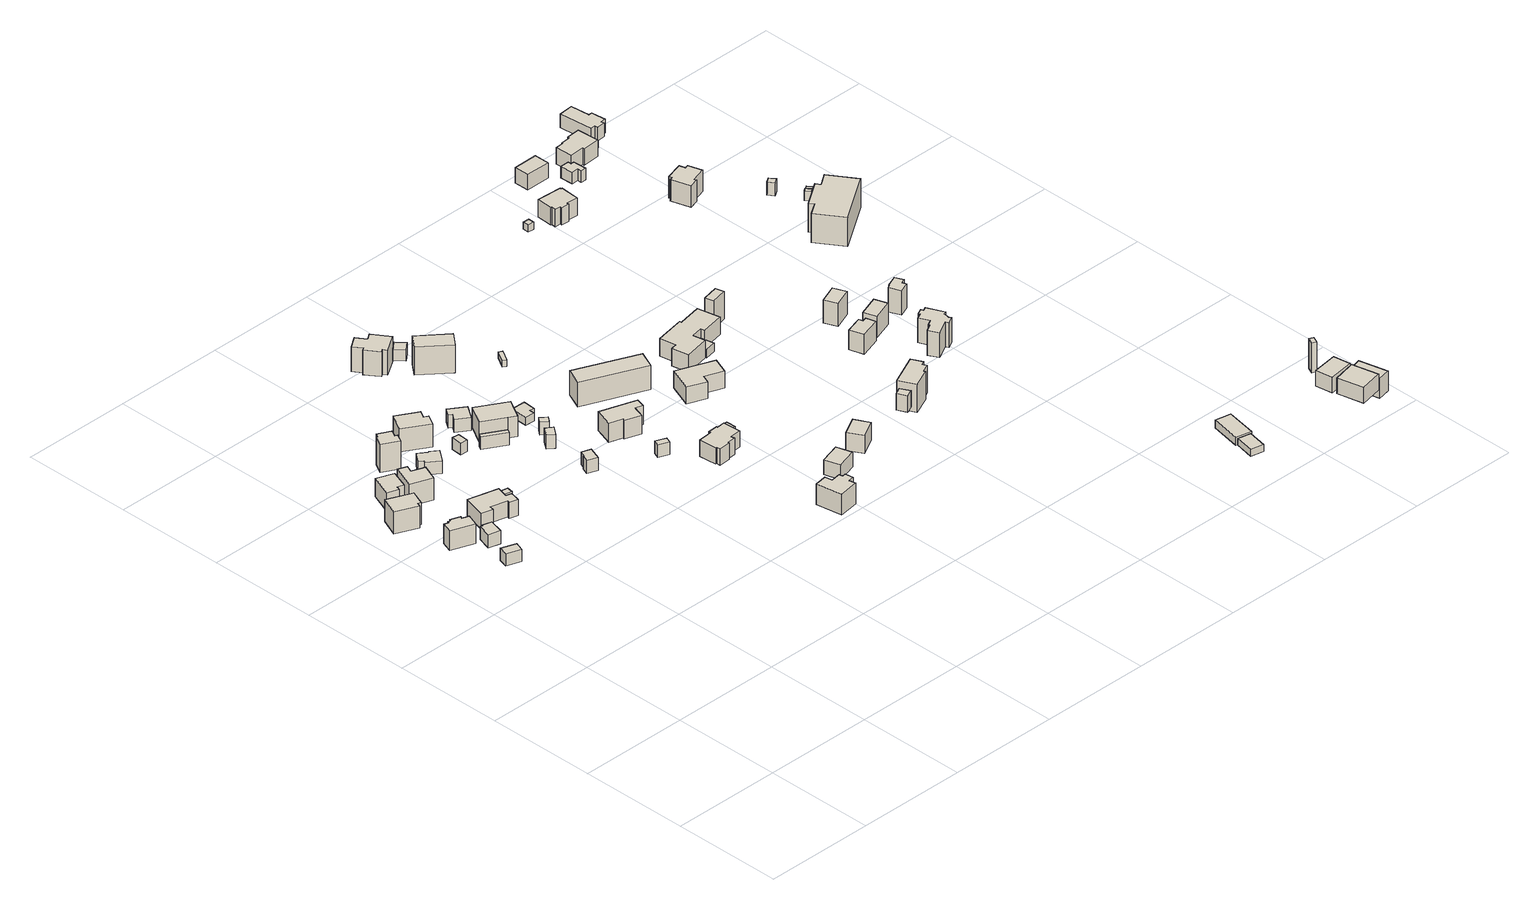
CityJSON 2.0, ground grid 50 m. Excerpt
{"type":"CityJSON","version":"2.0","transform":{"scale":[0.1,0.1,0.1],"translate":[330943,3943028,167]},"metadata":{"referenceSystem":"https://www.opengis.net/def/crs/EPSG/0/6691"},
"CityObjects":{
"building1":{"type":"Building","attributes":{"usage":"411","measuredHeight":11.7,"storeysAboveGround":2,"BuildingIDAttribute.prefecture":"14","BuildingIDAttribute.city":"14151","BuildingDetailAttribute.totalFloorArea":140.2,"BuildingDetailAttribute.buildingFootprintArea":70.1,"BuildingDetailAttribute.buildingStructureType":"601","BuildingDetailAttribute.buildingStructureOrgType":"1","BuildingDetailAttribute.orgUsage":"10","BuildingDetailAttribute.surveyYear":2015},"geometry":[{"type":"Solid","lod":"1","boundaries":[[[[0,1,2,3,4,5]],[[4,6,7,5]],[[3,8,6,4]],[[2,9,8,3]],[[1,10,9,2]],[[0,11,10,1]],[[5,7,11,0]],[[6,8,9,10,11,7]]]]}]},
"building2":{"type":"Building","attributes":{"usage":"411","measuredHeight":9.7,"storeysAboveGround":2,"BuildingIDAttribute.prefecture":"14","BuildingIDAttribute.city":"14151","BuildingDetailAttribute.totalFloorArea":103.03,"BuildingDetailAttribute.buildingFootprintArea":51.52,"BuildingDetailAttribute.buildingStructureType":"601","BuildingDetailAttribute.buildingStructureOrgType":"1","BuildingDetailAttribute.orgUsage":"10","BuildingDetailAttribute.surveyYear":2015},"geometry":[{"type":"Solid","lod":"1","boundaries":[[[[12,13,14,15,16,17,18,19,20,21]],[[20,22,23,21]],[[19,24,22,20]],[[18,25,24,19]],[[17,26,25,18]],[[16,27,26,17]],[[15,28,27,16]],[[14,29,28,15]],[[13,30,29,14]],[[12,31,30,13]],[[21,23,31,12]],[[22,24,25,26,27,28,29,30,31,23]]]]}]},
"building3":{"type":"Building","attributes":{"usage":"411","measuredHeight":6.7,"storeysAboveGround":1,"BuildingIDAttribute.prefecture":"14","BuildingIDAttribute.city":"14151","BuildingDetailAttribute.totalFloorArea":30.63,"BuildingDetailAttribute.buildingFootprintArea":30.63,"BuildingDetailAttribute.buildingStructureType":"610","BuildingDetailAttribute.buildingStructureOrgType":"2","BuildingDetailAttribute.orgUsage":"10","BuildingDetailAttribute.surveyYear":2015},"geometry":[{"type":"Solid","lod":"1","boundaries":[[[[32,33,34,35]],[[34,36,37,35]],[[33,38,36,34]],[[32,39,38,33]],[[35,37,39,32]],[[36,38,39,37]]]]}]},
"building4":{"type":"Building","attributes":{"usage":"411","measuredHeight":9.5,"storeysAboveGround":2,"BuildingIDAttribute.prefecture":"14","BuildingIDAttribute.city":"14151","BuildingDetailAttribute.totalFloorArea":134.16,"BuildingDetailAttribute.buildingFootprintArea":67.08,"BuildingDetailAttribute.buildingStructureType":"601","BuildingDetailAttribute.buildingStructureOrgType":"1","BuildingDetailAttribute.orgUsage":"10","BuildingDetailAttribute.surveyYear":2015},"geometry":[{"type":"Solid","lod":"1","boundaries":[[[[40,41,42,43,44,45]],[[44,46,47,45]],[[43,48,46,44]],[[42,49,48,43]],[[41,50,49,42]],[[40,51,50,41]],[[45,47,51,40]],[[46,48,49,50,51,47]]]]}]},
"building5":{"type":"Building","attributes":{"usage":"402","measuredHeight":6.7,"storeysAboveGround":1,"BuildingIDAttribute.prefecture":"14","BuildingIDAttribute.city":"14151","BuildingDetailAttribute.totalFloorArea":19.05,"BuildingDetailAttribute.buildingFootprintArea":19.05,"BuildingDetailAttribute.buildingStructureType":"601","BuildingDetailAttribute.buildingStructureOrgType":"1","BuildingDetailAttribute.orgUsage":"73","BuildingDetailAttribute.surveyYear":2015},"geometry":[{"type":"Solid","lod":"1","boundaries":[[[[52,53,54,55,56,57]],[[56,58,59,57]],[[55,60,58,56]],[[54,61,60,55]],[[53,62,61,54]],[[52,63,62,53]],[[57,59,63,52]],[[58,60,61,62,63,59]]]]}]},
"building6":{"type":"Building","attributes":{"usage":"411","measuredHeight":11.5,"storeysAboveGround":2,"BuildingIDAttribute.prefecture":"14","BuildingIDAttribute.city":"14151","BuildingDetailAttribute.totalFloorArea":157.84,"BuildingDetailAttribute.buildingFootprintArea":78.92,"BuildingDetailAttribute.buildingStructureType":"601","BuildingDetailAttribute.buildingStructureOrgType":"1","BuildingDetailAttribute.orgUsage":"10","BuildingDetailAttribute.surveyYear":2015},"geometry":[{"type":"Solid","lod":"1","boundaries":[[[[64,65,66,67,68,69]],[[68,70,71,69]],[[67,72,70,68]],[[66,73,72,67]],[[65,74,73,66]],[[64,75,74,65]],[[69,71,75,64]],[[70,72,73,74,75,71]]]]}]},
"building7":{"type":"Building","attributes":{"usage":"411","measuredHeight":14.3,"storeysAboveGround":2,"BuildingIDAttribute.prefecture":"14","BuildingIDAttribute.city":"14151","BuildingDetailAttribute.totalFloorArea":89.86,"BuildingDetailAttribute.buildingFootprintArea":44.93,"BuildingDetailAttribute.buildingStructureType":"601","BuildingDetailAttribute.buildingStructureOrgType":"1","BuildingDetailAttribute.orgUsage":"10","BuildingDetailAttribute.surveyYear":2015},"geometry":[{"type":"Solid","lod":"1","boundaries":[[[[76,77,78,79,80,81,82,83]],[[82,84,85,83]],[[81,86,84,82]],[[80,87,86,81]],[[79,88,87,80]],[[78,89,88,79]],[[77,90,89,78]],[[76,91,90,77]],[[83,85,91,76]],[[84,86,87,88,89,90,91,85]]]]}]},
"building8":{"type":"Building","attributes":{"usage":"411","measuredHeight":8.5,"storeysAboveGround":2,"BuildingIDAttribute.prefecture":"14","BuildingIDAttribute.city":"14151","BuildingDetailAttribute.totalFloorArea":249.82,"BuildingDetailAttribute.buildingFootprintArea":124.91,"BuildingDetailAttribute.buildingStructureType":"601","BuildingDetailAttribute.buildingStructureOrgType":"1","BuildingDetailAttribute.orgUsage":"10","BuildingDetailAttribute.surveyYear":2015},"geometry":[{"type":"Solid","lod":"1","boundaries":[[[[92,93,94,95,96,97,98,99,100,101]],[[100,102,103,101]],[[99,104,102,100]],[[98,105,104,99]],[[97,106,105,98]],[[96,107,106,97]],[[95,108,107,96]],[[94,109,108,95]],[[93,110,109,94]],[[92,111,110,93]],[[101,103,111,92]],[[102,104,105,106,107,108,109,110,111,103]]]]}]},
"building9":{"type":"Building","attributes":{"usage":"411","measuredHeight":6.5,"storeysAboveGround":2,"BuildingIDAttribute.prefecture":"14","BuildingIDAttribute.city":"14151","BuildingDetailAttribute.totalFloorArea":98.63,"BuildingDetailAttribute.buildingFootprintArea":49.32,"BuildingDetailAttribute.buildingStructureType":"601","BuildingDetailAttribute.buildingStructureOrgType":"1","BuildingDetailAttribute.orgUsage":"10","BuildingDetailAttribute.surveyYear":2015},"geometry":[{"type":"Solid","lod":"1","boundaries":[[[[112,113,114,115,116,117,118,119]],[[118,120,121,119]],[[117,122,120,118]],[[116,123,122,117]],[[115,124,123,116]],[[114,125,124,115]],[[113,126,125,114]],[[112,127,126,113]],[[119,121,127,112]],[[120,122,123,124,125,126,127,121]]]]}]},
"building10":{"type":"Building","attributes":{"BuildingIDAttribute.prefecture":"14","BuildingIDAttribute.city":"14151","BuildingDetailAttribute.surveyYear":2015},"geometry":[{"type":"Solid","lod":"1","boundaries":[[[[128,129,130,131]],[[130,132,133,131]],[[129,134,132,130]],[[128,135,134,129]],[[131,133,135,128]],[[132,134,135,133]]]]}]},
"building11":{"type":"Building","attributes":{"usage":"411","measuredHeight":11.8,"storeysAboveGround":2,"BuildingIDAttribute.prefecture":"14","BuildingIDAttribute.city":"14151","BuildingDetailAttribute.totalFloorArea":176.1,"BuildingDetailAttribute.buildingFootprintArea":88.05,"BuildingDetailAttribute.buildingStructureType":"601","BuildingDetailAttribute.buildingStructureOrgType":"1","BuildingDetailAttribute.orgUsage":"10","BuildingDetailAttribute.surveyYear":2015},"geometry":[{"type":"Solid","lod":"1","boundaries":[[[[136,137,138,139,140,141]],[[140,142,143,141]],[[139,144,142,140]],[[138,145,144,139]],[[137,146,145,138]],[[136,147,146,137]],[[141,143,147,136]],[[142,144,145,146,147,143]]]]}]},
"building12":{"type":"Building","attributes":{"measuredHeight":6.6,"BuildingIDAttribute.prefecture":"14","BuildingIDAttribute.city":"14151","BuildingDetailAttribute.surveyYear":2015},"geometry":[{"type":"Solid","lod":"1","boundaries":[[[[148,149,150,151]],[[150,152,153,151]],[[149,154,152,150]],[[148,155,154,149]],[[151,153,155,148]],[[152,154,155,153]]]]}]},
"building13":{"type":"Building","attributes":{"measuredHeight":7.9,"BuildingIDAttribute.prefecture":"14","BuildingIDAttribute.city":"14151","BuildingDetailAttribute.surveyYear":2015},"geometry":[{"type":"Solid","lod":"1","boundaries":[[[[156,157,158,159]],[[158,160,161,159]],[[157,162,160,158]],[[156,163,162,157]],[[159,161,163,156]],[[160,162,163,161]]]]}]},
"building14":{"type":"Building","attributes":{"usage":"411","measuredHeight":6.9,"storeysAboveGround":2,"BuildingIDAttribute.prefecture":"14","BuildingIDAttribute.city":"14151","BuildingDetailAttribute.totalFloorArea":74.69,"BuildingDetailAttribute.buildingFootprintArea":37.34,"BuildingDetailAttribute.buildingStructureType":"601","BuildingDetailAttribute.buildingStructureOrgType":"1","BuildingDetailAttribute.orgUsage":"10","BuildingDetailAttribute.surveyYear":2015},"geometry":[{"type":"Solid","lod":"1","boundaries":[[[[164,165,166,167,168,169]],[[168,170,171,169]],[[167,172,170,168]],[[166,173,172,167]],[[165,174,173,166]],[[164,175,174,165]],[[169,171,175,164]],[[170,172,173,174,175,171]]]]}]},
"building15":{"type":"Building","attributes":{"usage":"411","measuredHeight":10.9,"storeysAboveGround":2,"BuildingIDAttribute.prefecture":"14","BuildingIDAttribute.city":"14151","BuildingDetailAttribute.totalFloorArea":185.96,"BuildingDetailAttribute.buildingFootprintArea":92.98,"BuildingDetailAttribute.buildingStructureType":"601","BuildingDetailAttribute.buildingStructureOrgType":"1","BuildingDetailAttribute.orgUsage":"10","BuildingDetailAttribute.surveyYear":2015},"geometry":[{"type":"Solid","lod":"1","boundaries":[[[[176,177,178,179,180]],[[179,181,182,180]],[[178,183,181,179]],[[177,184,183,178]],[[176,185,184,177]],[[180,182,185,176]],[[181,183,184,185,182]]]]}]},
"building16":{"type":"Building","attributes":{"usage":"411","measuredHeight":24.8,"storeysAboveGround":2,"BuildingIDAttribute.prefecture":"14","BuildingIDAttribute.city":"14151","BuildingDetailAttribute.totalFloorArea":210.85,"BuildingDetailAttribute.buildingFootprintArea":105.42,"BuildingDetailAttribute.buildingStructureType":"601","BuildingDetailAttribute.buildingStructureOrgType":"1","BuildingDetailAttribute.orgUsage":"10","BuildingDetailAttribute.surveyYear":2015},"geometry":[{"type":"Solid","lod":"1","boundaries":[[[[186,187,188,189,190,191,192,193,194,195]],[[194,196,197,195]],[[193,198,196,194]],[[192,199,198,193]],[[191,200,199,192]],[[190,201,200,191]],[[189,202,201,190]],[[188,203,202,189]],[[187,204,203,188]],[[186,205,204,187]],[[195,197,205,186]],[[196,198,199,200,201,202,203,204,205,197]]]]}]},
"building17":{"type":"Building","attributes":{"usage":"451","measuredHeight":6.3,"storeysAboveGround":1,"BuildingIDAttribute.prefecture":"14","BuildingIDAttribute.city":"14151","BuildingDetailAttribute.totalFloorArea":8.44,"BuildingDetailAttribute.buildingFootprintArea":8.44,"BuildingDetailAttribute.buildingStructureType":"601","BuildingDetailAttribute.buildingStructureOrgType":"1","BuildingDetailAttribute.orgUsage":"200","BuildingDetailAttribute.surveyYear":2015,"BuildingLandSlideRiskAttribute.description":"1","BuildingLandSlideRiskAttribute.areaType":"1"},"geometry":[{"type":"Solid","lod":"1","boundaries":[[[[206,207,208,209,210,211]],[[210,212,213,211]],[[209,214,212,210]],[[208,215,214,209]],[[207,216,215,208]],[[206,217,216,207]],[[211,213,217,206]],[[212,214,215,216,217,213]]]]}]},
"building18":{"type":"Building","attributes":{"measuredHeight":7.6,"BuildingIDAttribute.prefecture":"14","BuildingIDAttribute.city":"14151","BuildingDetailAttribute.surveyYear":2015,"BuildingLandSlideRiskAttribute.description":"1","BuildingLandSlideRiskAttribute.areaType":"1"},"geometry":[{"type":"Solid","lod":"1","boundaries":[[[[218,219,220,221]],[[220,222,223,221]],[[219,224,222,220]],[[218,225,224,219]],[[221,223,225,218]],[[222,224,225,223]]]]}]},
"building19":{"type":"Building","attributes":{"measuredHeight":6.5,"BuildingIDAttribute.prefecture":"14","BuildingIDAttribute.city":"14151","BuildingDetailAttribute.surveyYear":2015,"BuildingLandSlideRiskAttribute.description":"1","BuildingLandSlideRiskAttribute.areaType":"1"},"geometry":[{"type":"Solid","lod":"1","boundaries":[[[[226,227,228,229]],[[228,230,231,229]],[[227,232,230,228]],[[226,233,232,227]],[[229,231,233,226]],[[230,232,233,231]]]]}]},
"building20":{"type":"Building","attributes":{"measuredHeight":5,"BuildingIDAttribute.prefecture":"14","BuildingIDAttribute.city":"14151","BuildingDetailAttribute.surveyYear":2015},"geometry":[{"type":"Solid","lod":"1","boundaries":[[[[234,235,236,237,238,239]],[[238,240,241,239]],[[237,242,240,238]],[[236,243,242,237]],[[235,244,243,236]],[[234,245,244,235]],[[239,241,245,234]],[[240,242,243,244,245,241]]]]}]},
"building21":{"type":"Building","attributes":{"measuredHeight":5.9,"BuildingIDAttribute.prefecture":"14","BuildingIDAttribute.city":"14151","BuildingDetailAttribute.surveyYear":2015},"geometry":[{"type":"Solid","lod":"1","boundaries":[[[[246,247,248,249]],[[248,250,251,249]],[[247,252,250,248]],[[246,253,252,247]],[[249,251,253,246]],[[250,252,253,251]]]]}]},
"building22":{"type":"Building","attributes":{"usage":"411","measuredHeight":14.2,"storeysAboveGround":2,"BuildingIDAttribute.prefecture":"14","BuildingIDAttribute.city":"14151","BuildingDetailAttribute.totalFloorArea":199.82,"BuildingDetailAttribute.buildingFootprintArea":99.91,"BuildingDetailAttribute.buildingStructureType":"601","BuildingDetailAttribute.buildingStructureOrgType":"1","BuildingDetailAttribute.orgUsage":"10","BuildingDetailAttribute.surveyYear":2015},"geometry":[{"type":"Solid","lod":"1","boundaries":[[[[254,255,256,257]],[[256,258,259,257]],[[255,260,258,256]],[[254,261,260,255]],[[257,259,261,254]],[[258,260,261,259]]]]}]},
"building23":{"type":"Building","attributes":{"measuredHeight":6.1,"BuildingIDAttribute.prefecture":"14","BuildingIDAttribute.city":"14151","BuildingDetailAttribute.surveyYear":2015,"BuildingLandSlideRiskAttribute.description":"1","BuildingLandSlideRiskAttribute.areaType":"1"},"geometry":[{"type":"Solid","lod":"1","boundaries":[[[[262,263,264,265]],[[264,266,267,265]],[[263,268,266,264]],[[262,269,268,263]],[[265,267,269,262]],[[266,268,269,267]]]]}]},
"building24":{"type":"Building","attributes":{"usage":"411","measuredHeight":10.1,"storeysAboveGround":1,"BuildingIDAttribute.prefecture":"14","BuildingIDAttribute.city":"14151","BuildingDetailAttribute.totalFloorArea":117.64,"BuildingDetailAttribute.buildingFootprintArea":117.64,"BuildingDetailAttribute.buildingStructureType":"601","BuildingDetailAttribute.buildingStructureOrgType":"1","BuildingDetailAttribute.orgUsage":"10","BuildingDetailAttribute.surveyYear":2015,"BuildingLandSlideRiskAttribute.description":"1","BuildingLandSlideRiskAttribute.areaType":"1"},"geometry":[{"type":"Solid","lod":"1","boundaries":[[[[270,271,272,273,274,275,276,277]],[[276,278,279,277]],[[275,280,278,276]],[[274,281,280,275]],[[273,282,281,274]],[[272,283,282,273]],[[271,284,283,272]],[[270,285,284,271]],[[277,279,285,270]],[[278,280,281,282,283,284,285,279]]]]}]},
"building25":{"type":"Building","attributes":{"BuildingIDAttribute.prefecture":"14","BuildingIDAttribute.city":"14151","BuildingDetailAttribute.surveyYear":2015},"geometry":[{"type":"Solid","lod":"1","boundaries":[[[[286,287,288,289]],[[288,290,291,289]],[[287,292,290,288]],[[286,293,292,287]],[[289,291,293,286]],[[290,292,293,291]]]]}]},
"building26":{"type":"Building","attributes":{"usage":"411","measuredHeight":8.9,"storeysAboveGround":2,"BuildingIDAttribute.prefecture":"14","BuildingIDAttribute.city":"14151","BuildingDetailAttribute.totalFloorArea":217.12,"BuildingDetailAttribute.buildingFootprintArea":108.56,"BuildingDetailAttribute.buildingStructureType":"601","BuildingDetailAttribute.buildingStructureOrgType":"1","BuildingDetailAttribute.orgUsage":"10","BuildingDetailAttribute.surveyYear":2015},"geometry":[{"type":"Solid","lod":"1","boundaries":[[[[294,295,296,297,298,299,300,301,302,303,304,305,306,307]],[[306,308,309,307]],[[305,310,308,306]],[[304,311,310,305]],[[303,312,311,304]],[[302,313,312,303]],[[301,314,313,302]],[[300,315,314,301]],[[299,316,315,300]],[[298,317,316,299]],[[297,318,317,298]],[[296,319,318,297]],[[295,320,319,296]],[[294,321,320,295]],[[307,309,321,294]],[[308,310,311,312,313,314,315,316,317,318,319,320,321,309]]]]}]},
"building27":{"type":"Building","attributes":{"measuredHeight":13.9,"BuildingIDAttribute.prefecture":"14","BuildingIDAttribute.city":"14151","BuildingDetailAttribute.surveyYear":2015,"BuildingLandSlideRiskAttribute.description":"1","BuildingLandSlideRiskAttribute.areaType":"1"},"geometry":[{"type":"Solid","lod":"1","boundaries":[[[[322,323,324,325]],[[324,326,327,325]],[[323,328,326,324]],[[322,329,328,323]],[[325,327,329,322]],[[326,328,329,327]]]]}]},
"building28":{"type":"Building","attributes":{"measuredHeight":4.5,"BuildingIDAttribute.prefecture":"14","BuildingIDAttribute.city":"14151","BuildingDetailAttribute.surveyYear":2015},"geometry":[{"type":"Solid","lod":"1","boundaries":[[[[330,331,332,333]],[[332,334,335,333]],[[331,336,334,332]],[[330,337,336,331]],[[333,335,337,330]],[[334,336,337,335]]]]}]},
"building29":{"type":"Building","attributes":{"usage":"411","measuredHeight":17,"storeysAboveGround":2,"BuildingIDAttribute.prefecture":"14","BuildingIDAttribute.city":"14151","BuildingDetailAttribute.totalFloorArea":182.51,"BuildingDetailAttribute.buildingFootprintArea":91.26,"BuildingDetailAttribute.buildingStructureType":"601","BuildingDetailAttribute.buildingStructureOrgType":"1","BuildingDetailAttribute.orgUsage":"10","BuildingDetailAttribute.surveyYear":2015},"geometry":[{"type":"Solid","lod":"1","boundaries":[[[[338,339,340,341,342,343,344,345,346,347]],[[346,348,349,347]],[[345,350,348,346]],[[344,351,350,345]],[[343,352,351,344]],[[342,353,352,343]],[[341,354,353,342]],[[340,355,354,341]],[[339,356,355,340]],[[338,357,356,339]],[[347,349,357,338]],[[348,350,351,352,353,354,355,356,357,349]]]]}]},
"building30":{"type":"Building","attributes":{"usage":"401","measuredHeight":9.8,"storeysAboveGround":1,"BuildingIDAttribute.prefecture":"14","BuildingIDAttribute.city":"14151","BuildingDetailAttribute.totalFloorArea":160.46,"BuildingDetailAttribute.buildingFootprintArea":160.46,"BuildingDetailAttribute.buildingStructureType":"610","BuildingDetailAttribute.buildingStructureOrgType":"2","BuildingDetailAttribute.orgUsage":"61","BuildingDetailAttribute.surveyYear":2015},"geometry":[{"type":"Solid","lod":"1","boundaries":[[[[358,359,360,361,362,363]],[[362,364,365,363]],[[361,366,364,362]],[[360,367,366,361]],[[359,368,367,360]],[[358,369,368,359]],[[363,365,369,358]],[[364,366,367,368,369,365]]]]}]},
"building31":{"type":"Building","attributes":{"usage":"411","measuredHeight":7.2,"storeysAboveGround":2,"BuildingIDAttribute.prefecture":"14","BuildingIDAttribute.city":"14151","BuildingDetailAttribute.totalFloorArea":120.41,"BuildingDetailAttribute.buildingFootprintArea":60.2,"BuildingDetailAttribute.buildingStructureType":"601","BuildingDetailAttribute.buildingStructureOrgType":"1","BuildingDetailAttribute.orgUsage":"10","BuildingDetailAttribute.surveyYear":2015},"geometry":[{"type":"Solid","lod":"1","boundaries":[[[[370,371,372,373]],[[372,374,375,373]],[[371,376,374,372]],[[370,377,376,371]],[[373,375,377,370]],[[374,376,377,375]]]]}]},
"building32":{"type":"Building","attributes":{"measuredHeight":6.5,"BuildingIDAttribute.prefecture":"14","BuildingIDAttribute.city":"14151","BuildingDetailAttribute.surveyYear":2015},"geometry":[{"type":"Solid","lod":"1","boundaries":[[[[378,379,380,381,382,383]],[[382,384,385,383]],[[381,386,384,382]],[[380,387,386,381]],[[379,388,387,380]],[[378,389,388,379]],[[383,385,389,378]],[[384,386,387,388,389,385]]]]}]},
"building33":{"type":"Building","attributes":{"usage":"411","measuredHeight":9.7,"storeysAboveGround":1,"BuildingIDAttribute.prefecture":"14","BuildingIDAttribute.city":"14151","BuildingDetailAttribute.totalFloorArea":309.09,"BuildingDetailAttribute.buildingFootprintArea":309.09,"BuildingDetailAttribute.buildingStructureType":"601","BuildingDetailAttribute.buildingStructureOrgType":"1","BuildingDetailAttribute.orgUsage":"10","BuildingDetailAttribute.surveyYear":2015,"BuildingLandSlideRiskAttribute.description":"1","BuildingLandSlideRiskAttribute.areaType":"1"},"geometry":[{"type":"Solid","lod":"1","boundaries":[[[[390,391,392,393,394,395,396,397,398,399,400,401]],[[400,402,403,401]],[[399,404,402,400]],[[398,405,404,399]],[[397,406,405,398]],[[396,407,406,397]],[[395,408,407,396]],[[394,409,408,395]],[[393,410,409,394]],[[392,411,410,393]],[[391,412,411,392]],[[390,413,412,391]],[[401,403,413,390]],[[402,404,405,406,407,408,409,410,411,412,413,403]]]]}]},
"building34":{"type":"Building","attributes":{"measuredHeight":12.1,"BuildingIDAttribute.prefecture":"14","BuildingIDAttribute.city":"14151","BuildingDetailAttribute.surveyYear":2015},"geometry":[{"type":"Solid","lod":"1","boundaries":[[[[414,415,416,417]],[[416,418,419,417]],[[415,420,418,416]],[[414,421,420,415]],[[417,419,421,414]],[[418,420,421,419]]]]}]},
"building35":{"type":"Building","attributes":{"usage":"411","measuredHeight":3.4,"storeysAboveGround":1,"BuildingIDAttribute.prefecture":"14","BuildingIDAttribute.city":"14151","BuildingDetailAttribute.totalFloorArea":13.91,"BuildingDetailAttribute.buildingFootprintArea":13.91,"BuildingDetailAttribute.buildingStructureType":"601","BuildingDetailAttribute.buildingStructureOrgType":"1","BuildingDetailAttribute.orgUsage":"10","BuildingDetailAttribute.surveyYear":2015},"geometry":[{"type":"Solid","lod":"1","boundaries":[[[[422,423,424,425]],[[424,426,427,425]],[[423,428,426,424]],[[422,429,428,423]],[[425,427,429,422]],[[426,428,429,427]]]]}]},
"building36":{"type":"Building","attributes":{"usage":"411","measuredHeight":19,"storeysAboveGround":1,"BuildingIDAttribute.prefecture":"14","BuildingIDAttribute.city":"14151","BuildingDetailAttribute.totalFloorArea":27.24,"BuildingDetailAttribute.buildingFootprintArea":27.24,"BuildingDetailAttribute.buildingStructureType":"601","BuildingDetailAttribute.buildingStructureOrgType":"1","BuildingDetailAttribute.orgUsage":"10","BuildingDetailAttribute.surveyYear":2015,"BuildingLandSlideRiskAttribute.description":"1","BuildingLandSlideRiskAttribute.areaType":"1"},"geometry":[{"type":"Solid","lod":"1","boundaries":[[[[430,431,432,433]],[[432,434,435,433]],[[431,436,434,432]],[[430,437,436,431]],[[433,435,437,430]],[[434,436,437,435]]]]}]},
"building37":{"type":"Building","attributes":{"usage":"411","measuredHeight":9.4,"storeysAboveGround":1,"BuildingIDAttribute.prefecture":"14","BuildingIDAttribute.city":"14151","BuildingDetailAttribute.totalFloorArea":84.46,"BuildingDetailAttribute.buildingFootprintArea":84.46,"BuildingDetailAttribute.buildingStructureType":"601","BuildingDetailAttribute.buildingStructureOrgType":"1","BuildingDetailAttribute.orgUsage":"10","BuildingDetailAttribute.surveyYear":2015},"geometry":[{"type":"Solid","lod":"1","boundaries":[[[[438,439,440,441,442,443,444,445,446,447,448,449]],[[448,450,451,449]],[[447,452,450,448]],[[446,453,452,447]],[[445,454,453,446]],[[444,455,454,445]],[[443,456,455,444]],[[442,457,456,443]],[[441,458,457,442]],[[440,459,458,441]],[[439,460,459,440]],[[438,461,460,439]],[[449,451,461,438]],[[450,452,453,454,455,456,457,458,459,460,461,451]]]]}]},
"building38":{"type":"Building","attributes":{"usage":"411","measuredHeight":8,"storeysAboveGround":1,"BuildingIDAttribute.prefecture":"14","BuildingIDAttribute.city":"14151","BuildingDetailAttribute.totalFloorArea":71.75,"BuildingDetailAttribute.buildingFootprintArea":71.75,"BuildingDetailAttribute.buildingStructureType":"601","BuildingDetailAttribute.buildingStructureOrgType":"1","BuildingDetailAttribute.orgUsage":"10","BuildingDetailAttribute.surveyYear":2015},"geometry":[{"type":"Solid","lod":"1","boundaries":[[[[462,463,464,465]],[[464,466,467,465]],[[463,468,466,464]],[[462,469,468,463]],[[465,467,469,462]],[[466,468,469,467]]]]}]},
"building39":{"type":"Building","attributes":{"measuredHeight":8,"BuildingIDAttribute.prefecture":"14","BuildingIDAttribute.city":"14151","BuildingDetailAttribute.surveyYear":2015,"BuildingLandSlideRiskAttribute.description":"1","BuildingLandSlideRiskAttribute.areaType":"1"},"geometry":[{"type":"Solid","lod":"1","boundaries":[[[[470,471,472,473]],[[472,474,475,473]],[[471,476,474,472]],[[470,477,476,471]],[[473,475,477,470]],[[474,476,477,475]]]]}]},
"building40":{"type":"Building","attributes":{"measuredHeight":5.8,"BuildingIDAttribute.prefecture":"14","BuildingIDAttribute.city":"14151","BuildingDetailAttribute.surveyYear":2015},"geometry":[{"type":"Solid","lod":"1","boundaries":[[[[478,479,480,481,482,483,484,485]],[[484,486,487,485]],[[483,488,486,484]],[[482,489,488,483]],[[481,490,489,482]],[[480,491,490,481]],[[479,492,491,480]],[[478,493,492,479]],[[485,487,493,478]],[[486,488,489,490,491,492,493,487]]]]}]},
"building41":{"type":"Building","attributes":{"usage":"411","measuredHeight":14,"storeysAboveGround":2,"BuildingIDAttribute.prefecture":"14","BuildingIDAttribute.city":"14151","BuildingDetailAttribute.totalFloorArea":183.84,"BuildingDetailAttribute.buildingFootprintArea":91.92,"BuildingDetailAttribute.buildingStructureType":"601","BuildingDetailAttribute.buildingStructureOrgType":"1","BuildingDetailAttribute.orgUsage":"10","BuildingDetailAttribute.surveyYear":2015,"BuildingLandSlideRiskAttribute.description":"1","BuildingLandSlideRiskAttribute.areaType":"1"},"geometry":[{"type":"Solid","lod":"1","boundaries":[[[[494,495,496,497,498,499,500,501]],[[500,502,503,501]],[[499,504,502,500]],[[498,505,504,499]],[[497,506,505,498]],[[496,507,506,497]],[[495,508,507,496]],[[494,509,508,495]],[[501,503,509,494]],[[502,504,505,506,507,508,509,503]]]]}]},
"building42":{"type":"Building","attributes":{"usage":"411","measuredHeight":9.6,"storeysAboveGround":2,"BuildingIDAttribute.prefecture":"14","BuildingIDAttribute.city":"14151","BuildingDetailAttribute.totalFloorArea":96.47,"BuildingDetailAttribute.buildingFootprintArea":48.23,"BuildingDetailAttribute.buildingStructureType":"601","BuildingDetailAttribute.buildingStructureOrgType":"1","BuildingDetailAttribute.orgUsage":"10","BuildingDetailAttribute.surveyYear":2015},"geometry":[{"type":"Solid","lod":"1","boundaries":[[[[510,511,512,513,514,515]],[[514,516,517,515]],[[513,518,516,514]],[[512,519,518,513]],[[511,520,519,512]],[[510,521,520,511]],[[515,517,521,510]],[[516,518,519,520,521,517]]]]}]},
"building43":{"type":"Building","attributes":{"usage":"411","measuredHeight":8.8,"storeysAboveGround":2,"BuildingIDAttribute.prefecture":"14","BuildingIDAttribute.city":"14151","BuildingDetailAttribute.totalFloorArea":285.88,"BuildingDetailAttribute.buildingFootprintArea":142.94,"BuildingDetailAttribute.buildingStructureType":"601","BuildingDetailAttribute.buildingStructureOrgType":"1","BuildingDetailAttribute.orgUsage":"10","BuildingDetailAttribute.surveyYear":2015},"geometry":[{"type":"Solid","lod":"1","boundaries":[[[[522,523,524,525,526,527,528,529,530,531]],[[530,532,533,531]],[[529,534,532,530]],[[528,535,534,529]],[[527,536,535,528]],[[526,537,536,527]],[[525,538,537,526]],[[524,539,538,525]],[[523,540,539,524]],[[522,541,540,523]],[[531,533,541,522]],[[532,534,535,536,537,538,539,540,541,533]]]]}]},
"building44":{"type":"Building","attributes":{"measuredHeight":4.6,"BuildingIDAttribute.prefecture":"14","BuildingIDAttribute.city":"14151","BuildingDetailAttribute.surveyYear":2015},"geometry":[{"type":"Solid","lod":"1","boundaries":[[[[542,543,544,545]],[[544,546,547,545]],[[543,548,546,544]],[[542,549,548,543]],[[545,547,549,542]],[[546,548,549,547]]]]}]},
"building45":{"type":"Building","attributes":{"usage":"411","measuredHeight":11.7,"storeysAboveGround":2,"BuildingIDAttribute.prefecture":"14","BuildingIDAttribute.city":"14151","BuildingDetailAttribute.totalFloorArea":57.6,"BuildingDetailAttribute.buildingFootprintArea":28.8,"BuildingDetailAttribute.buildingStructureType":"601","BuildingDetailAttribute.buildingStructureOrgType":"1","BuildingDetailAttribute.orgUsage":"10","BuildingDetailAttribute.surveyYear":2015},"geometry":[{"type":"Solid","lod":"1","boundaries":[[[[550,551,552,553]],[[552,554,555,553]],[[551,556,554,552]],[[550,557,556,551]],[[553,555,557,550]],[[554,556,557,555]]]]}]},
"building46":{"type":"Building","attributes":{"measuredHeight":4.5,"BuildingIDAttribute.prefecture":"14","BuildingIDAttribute.city":"14151","BuildingDetailAttribute.surveyYear":2015,"BuildingLandSlideRiskAttribute.description":"1","BuildingLandSlideRiskAttribute.areaType":"1"},"geometry":[{"type":"Solid","lod":"1","boundaries":[[[[558,559,560,561]],[[560,562,563,561]],[[559,564,562,560]],[[558,565,564,559]],[[561,563,565,558]],[[562,564,565,563]]]]}]},
"building47":{"type":"Building","attributes":{"measuredHeight":5.3,"BuildingIDAttribute.prefecture":"14","BuildingIDAttribute.city":"14151","BuildingDetailAttribute.surveyYear":2015},"geometry":[{"type":"Solid","lod":"1","boundaries":[[[[566,567,568,569]],[[568,570,571,569]],[[567,572,570,568]],[[566,573,572,567]],[[569,571,573,566]],[[570,572,573,571]]]]}]},
"building48":{"type":"Building","attributes":{"usage":"411","measuredHeight":11,"storeysAboveGround":2,"BuildingIDAttribute.prefecture":"14","BuildingIDAttribute.city":"14151","BuildingDetailAttribute.totalFloorArea":70.26,"BuildingDetailAttribute.buildingFootprintArea":35.13,"BuildingDetailAttribute.buildingStructureType":"601","BuildingDetailAttribute.buildingStructureOrgType":"1","BuildingDetailAttribute.orgUsage":"10","BuildingDetailAttribute.surveyYear":2015},"geometry":[{"type":"Solid","lod":"1","boundaries":[[[[574,575,576,577]],[[576,578,579,577]],[[575,580,578,576]],[[574,581,580,575]],[[577,579,581,574]],[[578,580,581,579]]]]}]},
"building49":{"type":"Building","attributes":{"usage":"411","measuredHeight":11.1,"storeysAboveGround":2,"BuildingIDAttribute.prefecture":"14","BuildingIDAttribute.city":"14151","BuildingDetailAttribute.totalFloorArea":135.98,"BuildingDetailAttribute.buildingFootprintArea":67.99,"BuildingDetailAttribute.buildingStructureType":"601","BuildingDetailAttribute.buildingStructureOrgType":"1","BuildingDetailAttribute.orgUsage":"10","BuildingDetailAttribute.surveyYear":2015,"BuildingLandSlideRiskAttribute.description":"1","BuildingLandSlideRiskAttribute.areaType":"1"},"geometry":[{"type":"Solid","lod":"1","boundaries":[[[[582,583,584,585,586,587,588,589,590,591]],[[590,592,593,591]],[[589,594,592,590]],[[588,595,594,589]],[[587,596,595,588]],[[586,597,596,587]],[[585,598,597,586]],[[584,599,598,585]],[[583,600,599,584]],[[582,601,600,583]],[[591,593,601,582]],[[592,594,595,596,597,598,599,600,601,593]]]]}]},
"building50":{"type":"Building","attributes":{"usage":"411","measuredHeight":8.5,"storeysAboveGround":2,"BuildingIDAttribute.prefecture":"14","BuildingIDAttribute.city":"14151","BuildingDetailAttribute.totalFloorArea":191.51,"BuildingDetailAttribute.buildingFootprintArea":95.76,"BuildingDetailAttribute.buildingStructureType":"601","BuildingDetailAttribute.buildingStructureOrgType":"1","BuildingDetailAttribute.orgUsage":"10","BuildingDetailAttribute.surveyYear":2015},"geometry":[{"type":"Solid","lod":"1","boundaries":[[[[602,603,604,605,606,607,608,609,610,611]],[[610,612,613,611]],[[609,614,612,610]],[[608,615,614,609]],[[607,616,615,608]],[[606,617,616,607]],[[605,618,617,606]],[[604,619,618,605]],[[603,620,619,604]],[[602,621,620,603]],[[611,613,621,602]],[[612,614,615,616,617,618,619,620,621,613]]]]}]},
"building51":{"type":"Building","attributes":{"usage":"411","measuredHeight":17.7,"storeysAboveGround":2,"BuildingIDAttribute.prefecture":"14","BuildingIDAttribute.city":"14151","BuildingDetailAttribute.totalFloorArea":195.24,"BuildingDetailAttribute.buildingFootprintArea":97.62,"BuildingDetailAttribute.buildingStructureType":"601","BuildingDetailAttribute.buildingStructureOrgType":"1","BuildingDetailAttribute.orgUsage":"10","BuildingDetailAttribute.surveyYear":2015,"BuildingLandSlideRiskAttribute.description":"1","BuildingLandSlideRiskAttribute.areaType":"1"},"geometry":[{"type":"Solid","lod":"1","boundaries":[[[[622,623,624,625,626,627,628,629,630,631,632,633,634,635,636,637,638]],[[637,639,640,638]],[[636,641,639,637]],[[635,642,641,636]],[[634,643,642,635]],[[633,644,643,634]],[[632,645,644,633]],[[631,646,645,632]],[[630,647,646,631]],[[629,648,647,630]],[[628,649,648,629]],[[627,650,649,628]],[[626,651,650,627]],[[625,652,651,626]],[[624,653,652,625]],[[623,654,653,624]],[[622,655,654,623]],[[638,640,655,622]],[[639,641,642,643,644,645,646,647,648,649,650,651,652,653,654,655,640]]]]}]},
"building52":{"type":"Building","attributes":{"usage":"411","measuredHeight":12.4,"storeysAboveGround":2,"BuildingIDAttribute.prefecture":"14","BuildingIDAttribute.city":"14151","BuildingDetailAttribute.totalFloorArea":65.16,"BuildingDetailAttribute.buildingFootprintArea":32.58,"BuildingDetailAttribute.buildingStructureType":"601","BuildingDetailAttribute.buildingStructureOrgType":"1","BuildingDetailAttribute.orgUsage":"10","BuildingDetailAttribute.surveyYear":2015},"geometry":[{"type":"Solid","lod":"1","boundaries":[[[[656,657,658,659,660,661,662,663]],[[662,664,665,663]],[[661,666,664,662]],[[660,667,666,661]],[[659,668,667,660]],[[658,669,668,659]],[[657,670,669,658]],[[656,671,670,657]],[[663,665,671,656]],[[664,666,667,668,669,670,671,665]]]]}]},
"building53":{"type":"Building","attributes":{"measuredHeight":8.3,"BuildingIDAttribute.prefecture":"14","BuildingIDAttribute.city":"14151","BuildingDetailAttribute.surveyYear":2015,"BuildingLandSlideRiskAttribute.description":"1","BuildingLandSlideRiskAttribute.areaType":"1"},"geometry":[{"type":"Solid","lod":"1","boundaries":[[[[672,673,674,675]],[[674,676,677,675]],[[673,678,676,674]],[[672,679,678,673]],[[675,677,679,672]],[[676,678,679,677]]]]}]},
"building54":{"type":"Building","attributes":{"usage":"422","measuredHeight":13.9,"storeysAboveGround":3,"BuildingIDAttribute.prefecture":"14","BuildingIDAttribute.city":"14151","BuildingDetailAttribute.totalFloorArea":1026.66,"BuildingDetailAttribute.buildingFootprintArea":342.22,"BuildingDetailAttribute.buildingStructureType":"610","BuildingDetailAttribute.buildingStructureOrgType":"2","BuildingDetailAttribute.orgUsage":"131","BuildingDetailAttribute.surveyYear":2015,"BuildingLandSlideRiskAttribute.description":"1","BuildingLandSlideRiskAttribute.areaType":"1"},"geometry":[{"type":"Solid","lod":"1","boundaries":[[[[680,681,682,683,684,685,686,687]],[[686,688,689,687]],[[685,690,688,686]],[[684,691,690,685]],[[683,692,691,684]],[[682,693,692,683]],[[681,694,693,682]],[[680,695,694,681]],[[687,689,695,680]],[[688,690,691,692,693,694,695,689]]]]}]},
"building55":{"type":"Building","attributes":{"measuredHeight":6.9,"BuildingIDAttribute.prefecture":"14","BuildingIDAttribute.city":"14151","BuildingDetailAttribute.surveyYear":2015},"geometry":[{"type":"Solid","lod":"1","boundaries":[[[[696,697,698,699]],[[698,700,701,699]],[[697,702,700,698]],[[696,703,702,697]],[[699,701,703,696]],[[700,702,703,701]]]]}]},
"building56":{"type":"Building","attributes":{"measuredHeight":4.5,"BuildingIDAttribute.prefecture":"14","BuildingIDAttribute.city":"14151","BuildingDetailAttribute.surveyYear":2015},"geometry":[{"type":"Solid","lod":"1","boundaries":[[[[704,705,706,707]],[[706,708,709,707]],[[705,710,708,706]],[[704,711,710,705]],[[707,709,711,704]],[[708,710,711,709]]]]}]},
"building57":{"type":"Building","attributes":{"usage":"411","measuredHeight":8.7,"storeysAboveGround":2,"BuildingIDAttribute.prefecture":"14","BuildingIDAttribute.city":"14151","BuildingDetailAttribute.totalFloorArea":190.23,"BuildingDetailAttribute.buildingFootprintArea":95.11,"BuildingDetailAttribute.buildingStructureType":"601","BuildingDetailAttribute.buildingStructureOrgType":"1","BuildingDetailAttribute.orgUsage":"10","BuildingDetailAttribute.surveyYear":2015},"geometry":[{"type":"Solid","lod":"1","boundaries":[[[[712,713,714,715]],[[714,716,717,715]],[[713,718,716,714]],[[712,719,718,713]],[[715,717,719,712]],[[716,718,719,717]]]]}]},
"building58":{"type":"Building","attributes":{"usage":"411","measuredHeight":15.4,"storeysAboveGround":1,"BuildingIDAttribute.prefecture":"14","BuildingIDAttribute.city":"14151","BuildingDetailAttribute.totalFloorArea":112.47,"BuildingDetailAttribute.buildingFootprintArea":112.47,"BuildingDetailAttribute.buildingStructureType":"601","BuildingDetailAttribute.buildingStructureOrgType":"1","BuildingDetailAttribute.orgUsage":"10","BuildingDetailAttribute.surveyYear":2015},"geometry":[{"type":"Solid","lod":"1","boundaries":[[[[720,721,722,723]],[[722,724,725,723]],[[721,726,724,722]],[[720,727,726,721]],[[723,725,727,720]],[[724,726,727,725]]]]}]},
"building59":{"type":"Building","attributes":{"measuredHeight":14.9,"BuildingIDAttribute.prefecture":"14","BuildingIDAttribute.city":"14151","BuildingDetailAttribute.surveyYear":2015},"geometry":[{"type":"Solid","lod":"1","boundaries":[[[[728,729,730,731]],[[730,732,733,731]],[[729,734,732,730]],[[728,735,734,729]],[[731,733,735,728]],[[732,734,735,733]]]]}]},
"building60":{"type":"Building","attributes":{"measuredHeight":17.5,"BuildingIDAttribute.prefecture":"14","BuildingIDAttribute.city":"14151","BuildingDetailAttribute.surveyYear":2015,"BuildingLandSlideRiskAttribute.description":"1","BuildingLandSlideRiskAttribute.areaType":"1"},"geometry":[{"type":"Solid","lod":"1","boundaries":[[[[736,737,738,739]],[[738,740,741,739]],[[737,742,740,738]],[[736,743,742,737]],[[739,741,743,736]],[[740,742,743,741]]]]}]}
},
"vertices":[
[153,2081,115],[126,2015,115],[113,2021,115],[106,2004,115],[8,2046,115],[43,2128,115],[8,2046,218],[43,2128,218],[106,2004,218],[113,2021,218],[126,2015,218],[153,2081,218],
[115,1851,80],[133,1901,80],[153,1893,80],[156,1901,80],[166,1897,80],[169,1905,80],[213,1889,80],[209,1879,80],[240,1868,80],[220,1813,80],[240,1868,171],[220,1813,171],[209,1879,171],[213,1889,171],[169,1905,171],[166,1897,171],[156,1901,171],[153,1893,171],[133,1901,171],[115,1851,171],
[296,1668,56],[282,1627,56],[216,1650,56],[230,1691,56],[216,1650,113],[230,1691,113],[282,1627,113],[296,1668,113],
[98,2235,151],[174,2206,151],[144,2124,151],[116,2134,151],[109,2116,151],[60,2134,151],[109,2116,237],[60,2134,237],[116,2134,237],[144,2124,237],[174,2206,237],[98,2235,237],
[288,1747,77],[235,1762,77],[253,1823,77],[263,1820,77],[264,1825,77],[307,1813,77],[264,1825,138],[307,1813,138],[263,1820,138],[253,1823,138],[235,1762,138],[288,1747,138],
[189,2206,146],[228,2190,146],[216,2161,146],[274,2138,146],[245,2064,146],[148,2102,146],[245,2064,249],[148,2102,249],[274,2138,249],[216,2161,249],[228,2190,249],[189,2206,249],
[189,2297,188],[214,2344,188],[219,2341,188],[228,2359,188],[285,2330,188],[270,2301,188],[281,2296,188],[262,2259,188],[281,2296,318],[262,2259,318],[270,2301,318],[285,2330,318],[228,2359,318],[219,2341,318],[214,2344,318],[189,2297,318],
[443,1911,102],[429,1860,102],[455,1853,102],[443,1807,102],[405,1817,102],[408,1829,102],[334,1848,102],[329,1829,102],[279,1842,102],[307,1946,102],[279,1842,177],[307,1946,177],[329,1829,177],[334,1848,177],[408,1829,177],[405,1817,177],[443,1807,177],[455,1853,177],[429,1860,177],[443,1911,177],
[358,2130,182],[302,2171,182],[308,2180,182],[290,2193,182],[323,2237,182],[363,2208,182],[366,2212,182],[400,2187,182],[366,2212,241],[400,2187,241],[363,2208,241],[323,2237,241],[290,2193,241],[308,2180,241],[302,2171,241],[358,2130,241],
[483,1903,133],[478,1874,133],[443,1881,133],[449,1910,133],[443,1881,163],[449,1910,163],[478,1874,163],[483,1903,163],
[357,2394,213],[451,2339,213],[433,2309,213],[453,2297,213],[426,2249,213],[312,2317,213],[426,2249,321],[312,2317,321],[453,2297,321],[433,2309,321],[451,2339,321],[357,2394,321],
[487,2124,223],[454,2126,223],[457,2176,223],[490,2174,223],[457,2176,277],[490,2174,277],[454,2126,277],[487,2124,277],
[631,2041,223],[533,2097,223],[543,2115,223],[641,2058,223],[543,2115,281],[641,2058,281],[533,2097,281],[631,2041,281],
[599,2233,262],[557,2172,262],[503,2210,262],[522,2238,262],[508,2247,262],[531,2280,262],[508,2247,323],[531,2280,323],[522,2238,323],[503,2210,323],[557,2172,323],[599,2233,323],
[594,2203,242],[725,2127,242],[674,2039,242],[641,2058,242],[543,2115,242],[641,2058,337],[543,2115,337],[674,2039,337],[725,2127,337],[594,2203,337],
[530,2594,327],[517,2613,327],[505,2604,327],[464,2664,327],[475,2671,327],[448,2710,327],[499,2745,327],[529,2702,327],[557,2721,327],[608,2646,327],[557,2721,443],[608,2646,443],[529,2702,443],[499,2745,443],[448,2710,443],[475,2671,443],[464,2664,443],[505,2604,443],[517,2613,443],[530,2594,443],
[831,1797,164],[810,1739,164],[764,1756,164],[776,1787,164],[781,1785,164],[791,1812,164],[781,1785,224],[791,1812,224],[776,1787,224],[764,1756,224],[810,1739,224],[831,1797,224],
[753,1911,211],[723,1933,211],[752,1973,211],[783,1951,211],[752,1973,276],[783,1951,276],[723,1933,276],[753,1911,276],
[742,1986,242],[762,2011,242],[790,1989,242],[770,1963,242],[790,1989,301],[770,1963,301],[762,2011,301],[742,1986,301],
[722,2117,272],[787,2114,272],[784,2059,272],[763,2060,272],[762,2037,272],[719,2039,272],[762,2037,309],[719,2039,309],[763,2060,309],[784,2059,309],[787,2114,309],[722,2117,309],
[570,2607,368],[608,2640,368],[642,2600,368],[604,2568,368],[642,2600,420],[604,2568,420],[608,2640,420],[570,2607,420],
[773,2482,324],[725,2425,324],[603,2526,324],[651,2584,324],[603,2526,455],[651,2584,455],[725,2425,455],[773,2482,455],
[1052,1609,200],[1041,1582,200],[994,1601,200],[1006,1629,200],[994,1601,259],[1006,1629,259],[1041,1582,259],[1052,1609,259],
[1106,1819,218],[1093,1778,218],[1060,1788,218],[1044,1737,218],[973,1760,218],[977,1769,218],[917,1788,218],[944,1872,218],[917,1788,306],[944,1872,306],[977,1769,306],[973,1760,306],[1044,1737,306],[1060,1788,306],[1093,1778,306],[1106,1819,306],
[905,2371,329],[921,2362,329],[890,2310,329],[875,2319,329],[890,2310,359],[875,2319,359],[921,2362,359],[905,2371,359],
[1260,1422,205],[1210,1418,205],[1211,1402,205],[1173,1399,205],[1173,1394,205],[1121,1390,205],[1119,1408,205],[1114,1408,205],[1108,1488,205],[1174,1494,205],[1173,1502,205],[1218,1505,205],[1218,1500,205],[1254,1503,205],[1218,1500,281],[1254,1503,281],[1218,1505,281],[1173,1502,281],[1174,1494,281],[1108,1488,281],[1114,1408,281],[1119,1408,281],[1121,1390,281],[1173,1394,281],[1173,1399,281],[1211,1402,281],[1210,1418,281],[1260,1422,281],
[1251,1937,278],[1218,1860,278],[941,1978,278],[974,2056,278],[941,1978,392],[974,2056,392],[1218,1860,392],[1251,1937,392],
[1260,1484,213],[1258,1528,213],[1297,1530,213],[1298,1485,213],[1297,1530,251],[1298,1485,251],[1258,1528,251],[1260,1484,251],
[1412,1114,44],[1418,1081,44],[1462,1088,44],[1465,1071,44],[1481,1074,44],[1487,1035,44],[1461,1031,44],[1466,1002,44],[1376,988,44],[1357,1106,44],[1376,988,141],[1357,1106,141],[1466,1002,141],[1461,1031,141],[1487,1035,141],[1481,1074,141],[1465,1071,141],[1462,1088,141],[1418,1081,141],[1412,1114,141],
[1455,1743,277],[1426,1668,277],[1344,1700,277],[1330,1664,277],[1247,1697,277],[1290,1808,277],[1247,1697,356],[1290,1808,356],[1330,1664,356],[1344,1700,356],[1426,1668,356],[1455,1743,356],
[1612,1162,66],[1518,1134,66],[1497,1206,66],[1591,1234,66],[1497,1206,134],[1591,1234,134],[1518,1134,134],[1612,1162,134],
[1533,1831,313],[1483,1821,313],[1482,1827,313],[1471,1883,313],[1522,1893,313],[1526,1874,313],[1522,1893,353],[1526,1874,353],[1471,1883,353],[1482,1827,353],[1483,1821,353],[1533,1831,353],
[1368,1804,312],[1353,1881,312],[1380,1886,312],[1366,1959,312],[1502,1986,312],[1504,1977,312],[1611,1998,312],[1632,1895,312],[1526,1874,312],[1522,1893,312],[1471,1883,312],[1482,1827,312],[1471,1883,394],[1482,1827,394],[1522,1893,394],[1526,1874,394],[1632,1895,394],[1611,1998,394],[1504,1977,394],[1502,1986,394],[1366,1959,394],[1380,1886,394],[1353,1881,394],[1368,1804,394],
[1809,1258,44],[1728,1214,44],[1693,1280,44],[1774,1324,44],[1693,1280,128],[1774,1324,128],[1728,1214,128],[1809,1258,128],
[1371,2668,567],[1370,2641,567],[1341,2642,567],[1343,2670,567],[1341,2642,600],[1343,2670,600],[1370,2641,600],[1371,2668,600],
[1716,2005,303],[1725,1967,303],[1650,1950,303],[1641,1989,303],[1650,1950,432],[1641,1989,432],[1725,1967,432],[1716,2005,432],
[1561,2688,560],[1561,2682,560],[1566,2682,560],[1561,2595,560],[1509,2598,560],[1508,2589,560],[1472,2591,560],[1473,2600,560],[1447,2601,560],[1448,2622,560],[1443,2622,560],[1447,2694,560],[1443,2622,641],[1447,2694,641],[1448,2622,641],[1447,2601,641],[1473,2600,641],[1472,2591,641],[1508,2589,641],[1509,2598,641],[1561,2595,641],[1566,2682,641],[1561,2682,641],[1561,2688,641],
[1631,2890,586],[1632,2822,586],[1521,2822,586],[1520,2889,586],[1521,2822,658],[1520,2889,658],[1632,2822,658],[1631,2890,658],
[2056,1305,29],[2035,1348,29],[2068,1364,29],[2089,1321,29],[2068,1364,106],[2089,1321,106],[2035,1348,106],[2056,1305,106],
[1728,2794,566],[1743,2794,566],[1745,2733,566],[1720,2732,566],[1720,2751,566],[1690,2750,566],[1688,2809,566],[1728,2810,566],[1688,2809,620],[1728,2810,620],[1690,2750,620],[1720,2751,620],[1720,2732,620],[1745,2733,620],[1743,2794,620],[1728,2794,620],
[2203,1438,9],[2227,1389,9],[2210,1381,9],[2219,1363,9],[2182,1345,9],[2186,1337,9],[2100,1299,9],[2064,1374,9],[2100,1299,139],[2064,1374,139],[2186,1337,139],[2182,1345,139],[2219,1363,139],[2210,1381,139],[2227,1389,139],[2203,1438,139],
[2116,1599,125],[2096,1663,125],[2173,1687,125],[2179,1667,125],[2198,1673,125],[2211,1629,125],[2198,1673,217],[2211,1629,217],[2179,1667,217],[2173,1687,217],[2096,1663,217],[2116,1599,217],
[1795,2791,580],[1794,2798,580],[1730,2795,580],[1726,2873,580],[1764,2875,580],[1763,2880,580],[1808,2883,580],[1807,2891,580],[1869,2895,580],[1874,2795,580],[1869,2895,657],[1874,2795,657],[1807,2891,657],[1808,2883,657],[1763,2880,657],[1764,2875,657],[1726,2873,657],[1730,2795,657],[1794,2798,657],[1795,2791,657],
[2616,14,181],[2634,102,181],[2693,90,181],[2675,2,181],[2693,90,212],[2675,2,212],[2634,102,212],[2616,14,212],
[2112,1735,190],[2088,1793,190],[2170,1826,190],[2194,1768,190],[2170,1826,297],[2194,1768,297],[2088,1793,297],[2112,1735,297],
[2628,105,181],[2655,244,181],[2726,230,181],[2699,91,181],[2726,230,218],[2699,91,218],[2655,244,218],[2628,105,218],
[1880,2905,594],[1899,2906,594],[1902,2820,594],[1884,2820,594],[1902,2820,627],[1884,2820,627],[1899,2906,627],[1880,2905,627],
[2294,1725,133],[2314,1667,133],[2222,1634,133],[2201,1692,133],[2222,1634,232],[2201,1692,232],[2314,1667,232],[2294,1725,232],
[2048,2530,481],[2056,2503,481],[2072,2508,481],[2091,2444,481],[2025,2424,481],[2028,2415,481],[1985,2402,481],[1959,2488,481],[1973,2493,481],[1969,2507,481],[1973,2493,581],[1969,2507,581],[1959,2488,581],[1985,2402,581],[2028,2415,581],[2025,2424,581],[2091,2444,581],[2072,2508,581],[2056,2503,581],[2048,2530,581],
[1895,3018,594],[1961,3024,594],[1969,2937,594],[1985,2938,594],[1991,2872,594],[1969,2870,594],[1971,2856,594],[1933,2853,594],[1932,2868,594],[1909,2866,594],[1932,2868,658],[1909,2866,658],[1933,2853,658],[1971,2856,658],[1969,2870,658],[1991,2872,658],[1985,2938,658],[1969,2937,658],[1961,3024,658],[1895,3018,658],
[2456,1634,12],[2452,1642,12],[2478,1655,12],[2483,1643,12],[2499,1651,12],[2534,1576,12],[2521,1570,12],[2517,1542,12],[2523,1531,12],[2491,1514,12],[2484,1528,12],[2418,1493,12],[2395,1537,12],[2429,1556,12],[2426,1562,12],[2451,1575,12],[2429,1622,12],[2451,1575,127],[2429,1622,127],[2426,1562,127],[2429,1556,127],[2395,1537,127],[2418,1493,127],[2484,1528,127],[2491,1514,127],[2523,1531,127],[2517,1542,127],[2521,1570,127],[2534,1576,127],[2499,1651,127],[2483,1643,127],[2478,1655,127],[2452,1642,127],[2456,1634,127],
[2394,1747,112],[2408,1753,112],[2406,1756,112],[2459,1778,112],[2475,1739,112],[2455,1730,112],[2462,1713,112],[2415,1694,112],[2462,1713,226],[2415,1694,226],[2455,1730,226],[2475,1739,226],[2459,1778,226],[2406,1756,226],[2408,1753,226],[2394,1747,226],
[2404,2365,344],[2386,2391,344],[2410,2408,344],[2429,2382,344],[2410,2408,404],[2429,2382,404],[2386,2391,404],[2404,2365,404],
[2464,2033,241],[2385,2151,241],[2440,2188,241],[2426,2208,241],[2537,2282,241],[2550,2262,241],[2605,2299,241],[2684,2180,241],[2605,2299,376],[2684,2180,376],[2550,2262,376],[2537,2282,376],[2426,2208,376],[2440,2188,376],[2385,2151,376],[2464,2033,376],
[2520,2319,299],[2537,2297,299],[2523,2286,299],[2507,2309,299],[2523,2286,344],[2507,2309,344],[2537,2297,344],[2520,2319,344],
[2536,2329,304],[2553,2306,304],[2543,2299,304],[2526,2322,304],[2543,2299,342],[2526,2322,342],[2553,2306,342],[2536,2329,342],
[3339,40,119],[3235,17,119],[3208,136,119],[3312,160,119],[3208,136,192],[3312,160,192],[3235,17,192],[3339,40,192],
[3315,260,106],[3327,181,106],[3212,164,106],[3200,243,106],[3212,164,178],[3200,243,178],[3327,181,178],[3315,260,178],
[3251,286,126],[3232,294,126],[3245,324,126],[3264,316,126],[3245,324,265],[3264,316,265],[3232,294,265],[3251,286,265],
[3315,168,77],[3372,181,77],[3402,52,77],[3344,39,77],[3402,52,169],[3344,39,169],[3372,181,169],[3315,168,169]
]}
